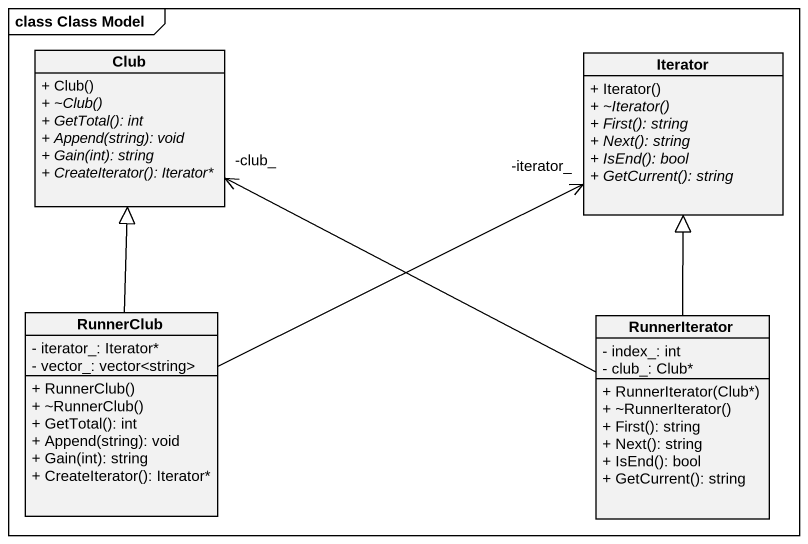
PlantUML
@startuml
mainframe class Class Model
hide circle
hide empty members
skinparam classAttributeIconSize 0
class Club {
  + Club()
  {abstract} + ~Club()
  {abstract} + GetTotal(): int
  {abstract} + Append(string): void
  {abstract} + Gain(int): string
  {abstract} + CreateIterator(): Iterator*
}
class Iterator {
  + Iterator()
  {abstract} + ~Iterator()
  {abstract} + First(): string
  {abstract} + Next(): string
  {abstract} + IsEnd(): bool
  {abstract} + GetCurrent(): string
}
class RunnerClub {
  - iterator_: Iterator*
  - vector_: vector<string>
  + RunnerClub()
  + ~RunnerClub()
  + GetTotal(): int
  + Append(string): void
  + Gain(int): string
  + CreateIterator(): Iterator*
}
class RunnerIterator {
  - index_: int
  - club_: Club*
  + RunnerIterator(Club*)
  + ~RunnerIterator()
  + First(): string
  + Next(): string
  + IsEnd(): bool
  + GetCurrent(): string
}
RunnerClub -up-|> Club
RunnerClub -right-> "-iterator_" Iterator
RunnerIterator -left-> "-club_" Club
RunnerIterator -up-|> Iterator
@enduml
